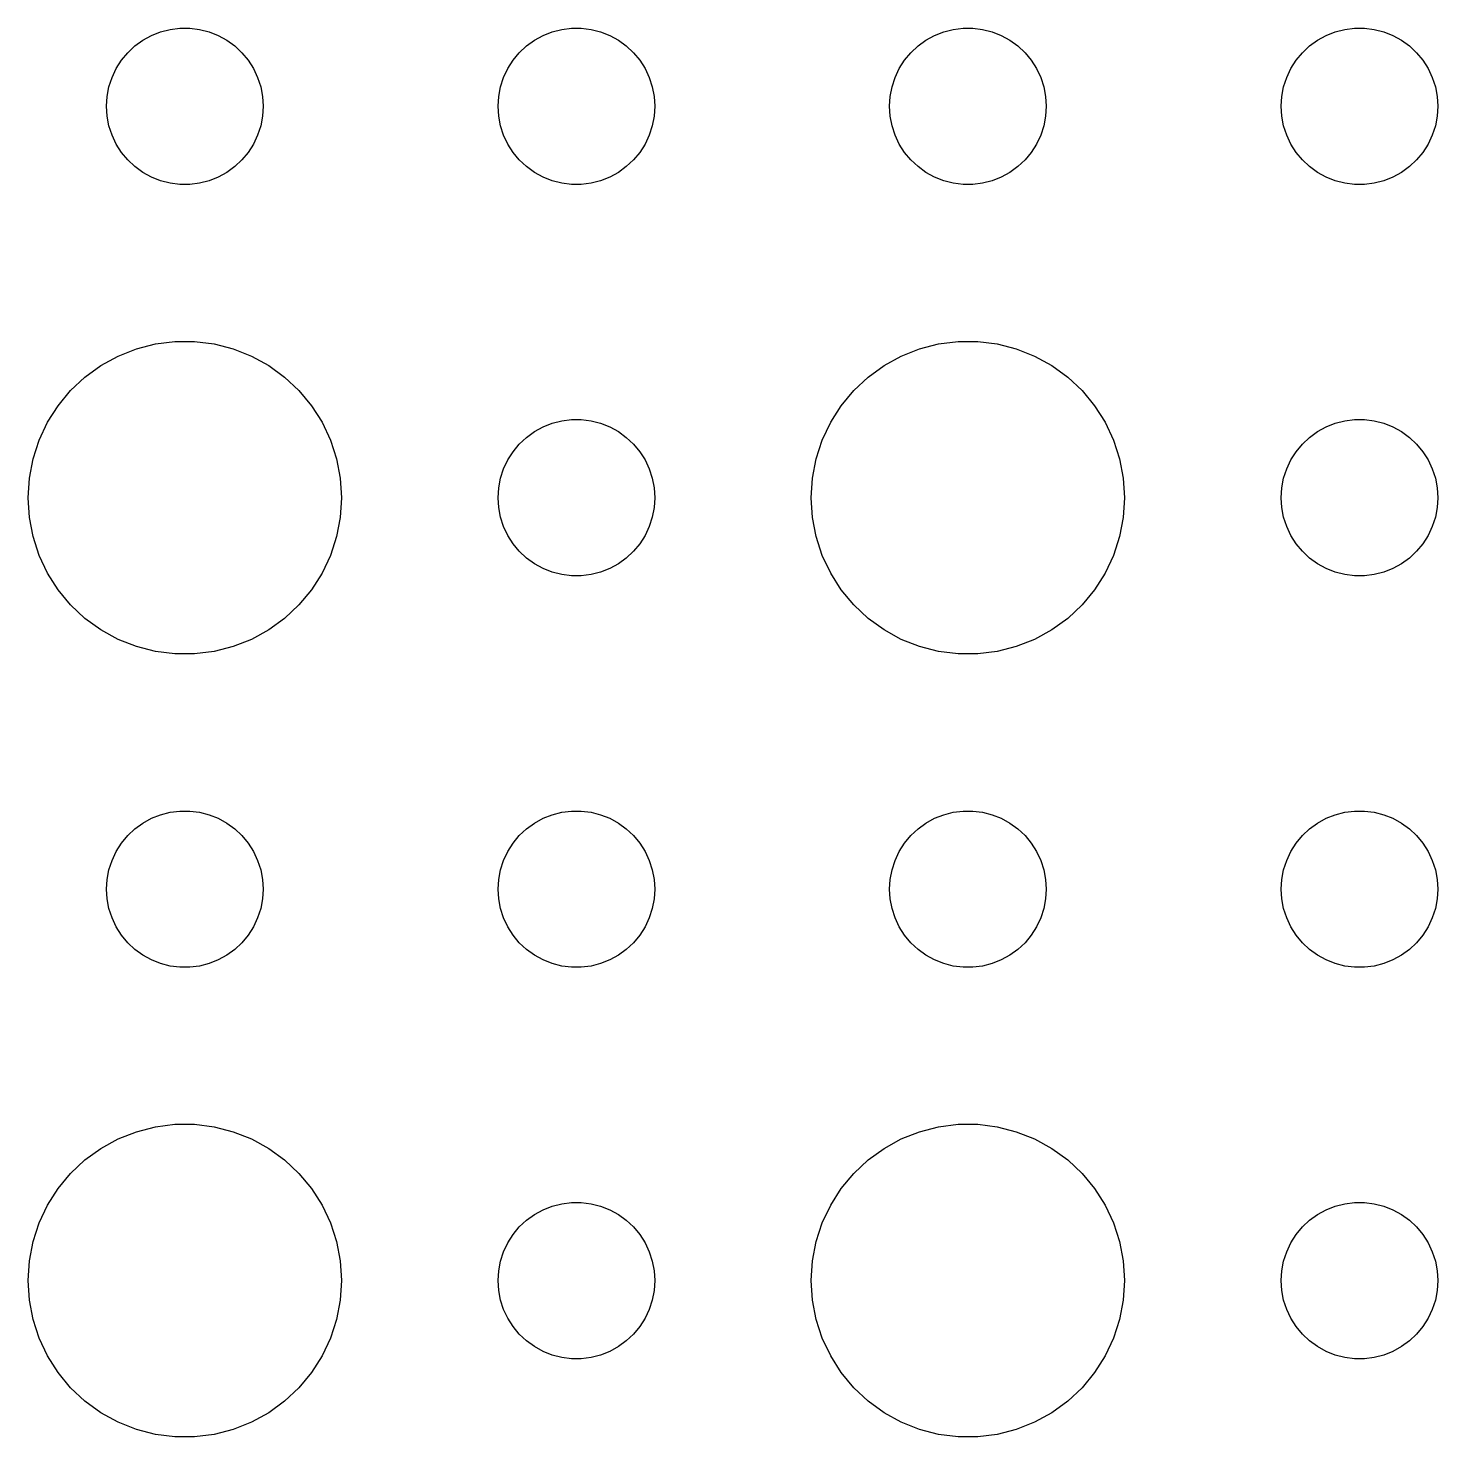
# Model space of a CAD drawing. Header units: metres. Extents: x -134 to 134, y 176 to 394.
# Drawn here: x 34.5 to 61.5, y 225.01 to 252 of the extents above; entities that cross this region are included whole.
import ezdxf

# ---------------------------------------------------------------- set-up
doc = ezdxf.new("R2010")
doc.units = ezdxf.units.M

msp = doc.modelspace()

# ---------------------------------------------------------------- linework, layer by layer
for p, q in [((36.8613, 251.857), (37.0365, 251.927)), ((37.0365, 251.927), (37.2189, 251.973)), ((37.2189, 251.973), (37.4058, 251.997)), ((37.4058, 251.997), (37.5942, 251.997)), ((37.5942, 251.997), (37.7811, 251.973)), ((37.7811, 251.973), (37.9635, 251.927)), ((37.9635, 251.927), (38.1387, 251.857)), ((44.3613, 251.857), (44.5365, 251.927)), ((44.5365, 251.927), (44.7189, 251.973)), ((44.7189, 251.973), (44.9058, 251.997)), ((44.9058, 251.997), (45.0942, 251.997)), ((45.0942, 251.997), (45.2811, 251.973)), ((45.2811, 251.973), (45.4635, 251.927)), ((45.4635, 251.927), (45.6387, 251.857)), ((51.8613, 251.857), (52.0365, 251.927)), ((52.0365, 251.927), (52.2189, 251.973)), ((52.2189, 251.973), (52.4058, 251.997)), ((52.4058, 251.997), (52.5942, 251.997)), ((52.5942, 251.997), (52.7811, 251.973)), ((52.7811, 251.973), (52.9635, 251.927)), ((52.9635, 251.927), (53.1387, 251.857)), ((59.3613, 251.857), (59.5365, 251.927)), ((59.5365, 251.927), (59.7189, 251.973)), ((59.7189, 251.973), (59.9058, 251.997)), ((59.9058, 251.997), (60.0942, 251.997)), ((60.0942, 251.997), (60.2811, 251.973)), ((60.2811, 251.973), (60.4635, 251.927)), ((60.4635, 251.927), (60.6387, 251.857)), ((36.4065, 251.527), (36.5439, 251.656)), ((36.5439, 251.656), (36.6963, 251.766)), ((36.6963, 251.766), (36.8613, 251.857)), ((38.1387, 251.857), (38.3037, 251.766)), ((38.3037, 251.766), (38.4561, 251.656)), ((38.4561, 251.656), (38.5934, 251.527)), ((43.9065, 251.527), (44.0439, 251.656)), ((44.0439, 251.656), (44.1963, 251.766)), ((44.1963, 251.766), (44.3613, 251.857)), ((45.6387, 251.857), (45.8037, 251.766)), ((45.8037, 251.766), (45.9561, 251.656)), ((45.9561, 251.656), (46.0934, 251.527)), ((51.4065, 251.527), (51.5439, 251.656)), ((51.5439, 251.656), (51.6963, 251.766)), ((51.6963, 251.766), (51.8613, 251.857)), ((53.1387, 251.857), (53.3037, 251.766)), ((53.3037, 251.766), (53.4561, 251.656)), ((53.4561, 251.656), (53.5934, 251.527)), ((58.9065, 251.527), (59.0439, 251.656)), ((59.0439, 251.656), (59.1963, 251.766)), ((59.1963, 251.766), (59.3613, 251.857)), ((60.6387, 251.857), (60.8037, 251.766)), ((60.8037, 251.766), (60.9561, 251.656)), ((60.9561, 251.656), (61.0934, 251.527)), ((36.1855, 251.223), (36.2865, 251.382)), ((36.2865, 251.382), (36.4065, 251.527)), ((38.5934, 251.527), (38.7135, 251.382)), ((38.7135, 251.382), (38.8145, 251.223)), ((43.6855, 251.223), (43.7865, 251.382)), ((43.7865, 251.382), (43.9065, 251.527)), ((46.0934, 251.527), (46.2135, 251.382)), ((46.2135, 251.382), (46.3145, 251.223)), ((51.1855, 251.223), (51.2865, 251.382)), ((51.2865, 251.382), (51.4065, 251.527)), ((53.5934, 251.527), (53.7135, 251.382)), ((53.7135, 251.382), (53.8145, 251.223)), ((58.6855, 251.223), (58.7865, 251.382)), ((58.7865, 251.382), (58.9065, 251.527)), ((61.0934, 251.527), (61.2135, 251.382)), ((61.2135, 251.382), (61.3145, 251.223)), ((36.1053, 251.052), (36.1855, 251.223)), ((38.8145, 251.223), (38.8947, 251.052)), ((43.6053, 251.052), (43.6855, 251.223)), ((46.3145, 251.223), (46.3947, 251.052)), ((51.1053, 251.052), (51.1855, 251.223)), ((53.8145, 251.223), (53.8947, 251.052)), ((58.6053, 251.052), (58.6855, 251.223)), ((61.3145, 251.223), (61.3947, 251.052)), ((36.0118, 250.688), (36.0471, 250.873)), ((36.0471, 250.873), (36.1053, 251.052)), ((38.8947, 251.052), (38.9529, 250.873)), ((38.9529, 250.873), (38.9882, 250.688)), ((43.5118, 250.688), (43.5471, 250.873)), ((43.5471, 250.873), (43.6053, 251.052)), ((46.3947, 251.052), (46.4529, 250.873)), ((46.4529, 250.873), (46.4882, 250.688)), ((51.0118, 250.688), (51.0471, 250.873)), ((51.0471, 250.873), (51.1053, 251.052)), ((53.8947, 251.052), (53.9529, 250.873)), ((53.9529, 250.873), (53.9882, 250.688)), ((58.5118, 250.688), (58.5471, 250.873)), ((58.5471, 250.873), (58.6053, 251.052)), ((61.3947, 251.052), (61.4529, 250.873)), ((61.4529, 250.873), (61.4882, 250.688)), ((36, 250.5), (36.0118, 250.688)), ((38.9882, 250.688), (39, 250.5)), ((43.5, 250.5), (43.5118, 250.688)), ((46.4882, 250.688), (46.5, 250.5)), ((51, 250.5), (51.0118, 250.688)), ((53.9882, 250.688), (54, 250.5)), ((58.5, 250.5), (58.5118, 250.688)), ((61.4882, 250.688), (61.5, 250.5)), ((36.0118, 250.312), (36, 250.5)), ((36.0471, 250.127), (36.0118, 250.312)), ((38.9882, 250.312), (38.9529, 250.127)), ((39, 250.5), (38.9882, 250.312)), ((43.5118, 250.312), (43.5, 250.5)), ((43.5471, 250.127), (43.5118, 250.312)), ((46.4882, 250.312), (46.4529, 250.127)), ((46.5, 250.5), (46.4882, 250.312)), ((51.0118, 250.312), (51, 250.5)), ((51.0471, 250.127), (51.0118, 250.312)), ((53.9882, 250.312), (53.9529, 250.127)), ((54, 250.5), (53.9882, 250.312)), ((58.5118, 250.312), (58.5, 250.5)), ((58.5471, 250.127), (58.5118, 250.312)), ((61.4882, 250.312), (61.4529, 250.127)), ((61.5, 250.5), (61.4882, 250.312)), ((36.1053, 249.948), (36.0471, 250.127)), ((38.9529, 250.127), (38.8947, 249.948)), ((43.6053, 249.948), (43.5471, 250.127)), ((46.4529, 250.127), (46.3947, 249.948)), ((51.1053, 249.948), (51.0471, 250.127)), ((53.9529, 250.127), (53.8947, 249.948)), ((58.6053, 249.948), (58.5471, 250.127)), ((61.4529, 250.127), (61.3947, 249.948)), ((36.1855, 249.777), (36.1053, 249.948)), ((36.2865, 249.618), (36.1855, 249.777)), ((38.8145, 249.777), (38.7135, 249.618)), ((38.8947, 249.948), (38.8145, 249.777)), ((43.6855, 249.777), (43.6053, 249.948)), ((43.7865, 249.618), (43.6855, 249.777)), ((46.3145, 249.777), (46.2135, 249.618)), ((46.3947, 249.948), (46.3145, 249.777)), ((51.1855, 249.777), (51.1053, 249.948)), ((51.2865, 249.618), (51.1855, 249.777)), ((53.8145, 249.777), (53.7135, 249.618)), ((53.8947, 249.948), (53.8145, 249.777)), ((58.6855, 249.777), (58.6053, 249.948)), ((58.7865, 249.618), (58.6855, 249.777)), ((61.3145, 249.777), (61.2135, 249.618)), ((61.3947, 249.948), (61.3145, 249.777)), ((36.4065, 249.473), (36.2865, 249.618)), ((38.7135, 249.618), (38.5934, 249.473)), ((43.9065, 249.473), (43.7865, 249.618)), ((46.2135, 249.618), (46.0934, 249.473)), ((51.4065, 249.473), (51.2865, 249.618)), ((53.7135, 249.618), (53.5934, 249.473)), ((58.9065, 249.473), (58.7865, 249.618)), ((61.2135, 249.618), (61.0934, 249.473)), ((36.5439, 249.344), (36.4065, 249.473)), ((36.6963, 249.234), (36.5439, 249.344)), ((36.8613, 249.143), (36.6963, 249.234)), ((38.3037, 249.234), (38.1387, 249.143)), ((38.4561, 249.344), (38.3037, 249.234)), ((38.5934, 249.473), (38.4561, 249.344)), ((44.0439, 249.344), (43.9065, 249.473)), ((44.1963, 249.234), (44.0439, 249.344)), ((44.3613, 249.143), (44.1963, 249.234)), ((45.8037, 249.234), (45.6387, 249.143)), ((45.9561, 249.344), (45.8037, 249.234)), ((46.0934, 249.473), (45.9561, 249.344)), ((51.5439, 249.344), (51.4065, 249.473)), ((51.6963, 249.234), (51.5439, 249.344)), ((51.8613, 249.143), (51.6963, 249.234)), ((53.3037, 249.234), (53.1387, 249.143)), ((53.4561, 249.344), (53.3037, 249.234)), ((53.5934, 249.473), (53.4561, 249.344)), ((59.0439, 249.344), (58.9065, 249.473)), ((59.1963, 249.234), (59.0439, 249.344)), ((59.3613, 249.143), (59.1963, 249.234)), ((60.8037, 249.234), (60.6387, 249.143)), ((60.9561, 249.344), (60.8037, 249.234)), ((61.0934, 249.473), (60.9561, 249.344)), ((37.0365, 249.073), (36.8613, 249.143)), ((37.2189, 249.027), (37.0365, 249.073)), ((37.4058, 249.003), (37.2189, 249.027)), ((37.5942, 249.003), (37.4058, 249.003)), ((37.7811, 249.027), (37.5942, 249.003)), ((37.9635, 249.073), (37.7811, 249.027)), ((38.1387, 249.143), (37.9635, 249.073)), ((44.5365, 249.073), (44.3613, 249.143)), ((44.7189, 249.027), (44.5365, 249.073)), ((44.9058, 249.003), (44.7189, 249.027)), ((45.0942, 249.003), (44.9058, 249.003)), ((45.2811, 249.027), (45.0942, 249.003)), ((45.4635, 249.073), (45.2811, 249.027)), ((45.6387, 249.143), (45.4635, 249.073)), ((52.0365, 249.073), (51.8613, 249.143)), ((52.2189, 249.027), (52.0365, 249.073)), ((52.4058, 249.003), (52.2189, 249.027)), ((52.5942, 249.003), (52.4058, 249.003)), ((52.7811, 249.027), (52.5942, 249.003)), ((52.9635, 249.073), (52.7811, 249.027)), ((53.1387, 249.143), (52.9635, 249.073)), ((59.5365, 249.073), (59.3613, 249.143)), ((59.7189, 249.027), (59.5365, 249.073)), ((59.9058, 249.003), (59.7189, 249.027)), ((60.0942, 249.003), (59.9058, 249.003)), ((60.2811, 249.027), (60.0942, 249.003)), ((60.4635, 249.073), (60.2811, 249.027)), ((60.6387, 249.143), (60.4635, 249.073)), ((36.9379, 245.947), (37.3116, 245.994)), ((37.3116, 245.994), (37.6884, 245.994)), ((37.6884, 245.994), (38.0621, 245.947)), ((51.9379, 245.947), (52.3116, 245.994)), ((52.3116, 245.994), (52.6884, 245.994)), ((52.6884, 245.994), (53.0621, 245.947)), ((35.8925, 245.533), (36.2227, 245.714)), ((36.2227, 245.714), (36.5729, 245.853)), ((36.5729, 245.853), (36.9379, 245.947)), ((38.0621, 245.947), (38.427, 245.853)), ((38.427, 245.853), (38.7773, 245.714)), ((38.7773, 245.714), (39.1075, 245.533)), ((50.8925, 245.533), (51.2227, 245.714)), ((51.2227, 245.714), (51.5729, 245.853)), ((51.5729, 245.853), (51.9379, 245.947)), ((53.0621, 245.947), (53.427, 245.853)), ((53.427, 245.853), (53.7773, 245.714)), ((53.7773, 245.714), (54.1075, 245.533)), ((35.5877, 245.312), (35.8925, 245.533)), ((39.1075, 245.533), (39.4123, 245.312)), ((50.5877, 245.312), (50.8925, 245.533)), ((54.1075, 245.533), (54.4123, 245.312)), ((35.3131, 245.054), (35.5877, 245.312)), ((39.4123, 245.312), (39.6869, 245.054)), ((50.3131, 245.054), (50.5877, 245.312)), ((54.4123, 245.312), (54.6869, 245.054)), ((35.0729, 244.763), (35.3131, 245.054)), ((39.6869, 245.054), (39.927, 244.763)), ((50.0729, 244.763), (50.3131, 245.054)), ((54.6869, 245.054), (54.927, 244.763)), ((34.8711, 244.445), (35.0729, 244.763)), ((39.927, 244.763), (40.1289, 244.445)), ((49.8711, 244.445), (50.0729, 244.763)), ((54.927, 244.763), (55.1289, 244.445)), ((34.7107, 244.104), (34.8711, 244.445)), ((40.1289, 244.445), (40.2893, 244.104)), ((44.1963, 244.266), (44.3613, 244.357)), ((44.3613, 244.357), (44.5365, 244.427)), ((44.5365, 244.427), (44.7189, 244.473)), ((44.7189, 244.473), (44.9058, 244.497)), ((44.9058, 244.497), (45.0942, 244.497)), ((45.0942, 244.497), (45.2811, 244.473)), ((45.2811, 244.473), (45.4635, 244.427)), ((45.4635, 244.427), (45.6387, 244.357)), ((45.6387, 244.357), (45.8037, 244.266)), ((49.7107, 244.104), (49.8711, 244.445)), ((55.1289, 244.445), (55.2893, 244.104)), ((59.1963, 244.266), (59.3613, 244.357)), ((59.3613, 244.357), (59.5365, 244.427)), ((59.5365, 244.427), (59.7189, 244.473)), ((59.7189, 244.473), (59.9058, 244.497)), ((59.9058, 244.497), (60.0942, 244.497)), ((60.0942, 244.497), (60.2811, 244.473)), ((60.2811, 244.473), (60.4635, 244.427)), ((60.4635, 244.427), (60.6387, 244.357)), ((60.6387, 244.357), (60.8037, 244.266)), ((34.5942, 243.746), (34.7107, 244.104)), ((40.2893, 244.104), (40.4057, 243.746)), ((43.9065, 244.027), (44.0439, 244.156)), ((44.0439, 244.156), (44.1963, 244.266)), ((45.8037, 244.266), (45.9561, 244.156)), ((45.9561, 244.156), (46.0934, 244.027)), ((49.5942, 243.746), (49.7107, 244.104)), ((55.2893, 244.104), (55.4057, 243.746)), ((58.9065, 244.027), (59.0439, 244.156)), ((59.0439, 244.156), (59.1963, 244.266)), ((60.8037, 244.266), (60.9561, 244.156)), ((60.9561, 244.156), (61.0934, 244.027)), ((43.6855, 243.723), (43.7865, 243.882)), ((43.7865, 243.882), (43.9065, 244.027)), ((46.0934, 244.027), (46.2135, 243.882)), ((46.2135, 243.882), (46.3145, 243.723)), ((58.6855, 243.723), (58.7865, 243.882)), ((58.7865, 243.882), (58.9065, 244.027)), ((61.0934, 244.027), (61.2135, 243.882)), ((61.2135, 243.882), (61.3145, 243.723)), ((34.5237, 243.376), (34.5942, 243.746)), ((40.4057, 243.746), (40.4763, 243.376)), ((43.5471, 243.373), (43.6053, 243.552)), ((43.6053, 243.552), (43.6855, 243.723)), ((46.3145, 243.723), (46.3947, 243.552)), ((46.3947, 243.552), (46.4529, 243.373)), ((49.5237, 243.376), (49.5942, 243.746)), ((55.4057, 243.746), (55.4763, 243.376)), ((58.5471, 243.373), (58.6053, 243.552)), ((58.6053, 243.552), (58.6855, 243.723)), ((61.3145, 243.723), (61.3947, 243.552)), ((61.3947, 243.552), (61.4529, 243.373)), ((34.5, 243), (34.5237, 243.376)), ((40.4763, 243.376), (40.5, 243)), ((43.5118, 243.188), (43.5471, 243.373)), ((46.4529, 243.373), (46.4882, 243.188)), ((49.5, 243), (49.5237, 243.376)), ((55.4763, 243.376), (55.5, 243)), ((58.5118, 243.188), (58.5471, 243.373)), ((61.4529, 243.373), (61.4882, 243.188)), ((43.5, 243), (43.5118, 243.188)), ((46.4882, 243.188), (46.5, 243)), ((58.5, 243), (58.5118, 243.188)), ((61.4882, 243.188), (61.5, 243)), ((34.5237, 242.624), (34.5, 243)), ((40.5, 243), (40.4763, 242.624)), ((43.5118, 242.812), (43.5, 243)), ((43.5471, 242.627), (43.5118, 242.812)), ((46.4882, 242.812), (46.4529, 242.627)), ((46.5, 243), (46.4882, 242.812)), ((49.5237, 242.624), (49.5, 243)), ((55.5, 243), (55.4763, 242.624)), ((58.5118, 242.812), (58.5, 243)), ((58.5471, 242.627), (58.5118, 242.812)), ((61.4882, 242.812), (61.4529, 242.627)), ((61.5, 243), (61.4882, 242.812)), ((34.5942, 242.254), (34.5237, 242.624)), ((40.4763, 242.624), (40.4057, 242.254)), ((43.6053, 242.448), (43.5471, 242.627)), ((46.4529, 242.627), (46.3947, 242.448)), ((49.5942, 242.254), (49.5237, 242.624)), ((55.4763, 242.624), (55.4057, 242.254)), ((58.6053, 242.448), (58.5471, 242.627)), ((61.4529, 242.627), (61.3947, 242.448)), ((34.7107, 241.896), (34.5942, 242.254)), ((40.4057, 242.254), (40.2893, 241.896)), ((43.6855, 242.277), (43.6053, 242.448)), ((43.7865, 242.118), (43.6855, 242.277)), ((46.3145, 242.277), (46.2135, 242.118)), ((46.3947, 242.448), (46.3145, 242.277)), ((49.7107, 241.896), (49.5942, 242.254)), ((55.4057, 242.254), (55.2893, 241.896)), ((58.6855, 242.277), (58.6053, 242.448)), ((58.7865, 242.118), (58.6855, 242.277)), ((61.3145, 242.277), (61.2135, 242.118)), ((61.3947, 242.448), (61.3145, 242.277)), ((43.9065, 241.973), (43.7865, 242.118)), ((44.0439, 241.844), (43.9065, 241.973)), ((46.0934, 241.973), (45.9561, 241.844)), ((46.2135, 242.118), (46.0934, 241.973)), ((58.9065, 241.973), (58.7865, 242.118)), ((59.0439, 241.844), (58.9065, 241.973)), ((61.0934, 241.973), (60.9561, 241.844)), ((61.2135, 242.118), (61.0934, 241.973)), ((34.8711, 241.555), (34.7107, 241.896)), ((40.2893, 241.896), (40.1289, 241.555)), ((44.1963, 241.734), (44.0439, 241.844)), ((44.3613, 241.643), (44.1963, 241.734)), ((45.8037, 241.734), (45.6387, 241.643)), ((45.9561, 241.844), (45.8037, 241.734)), ((49.8711, 241.555), (49.7107, 241.896)), ((55.2893, 241.896), (55.1289, 241.555)), ((59.1963, 241.734), (59.0439, 241.844)), ((59.3613, 241.643), (59.1963, 241.734)), ((60.8037, 241.734), (60.6387, 241.643)), ((60.9561, 241.844), (60.8037, 241.734)), ((35.0729, 241.237), (34.8711, 241.555)), ((40.1289, 241.555), (39.927, 241.237)), ((44.5365, 241.573), (44.3613, 241.643)), ((44.7189, 241.527), (44.5365, 241.573)), ((44.9058, 241.503), (44.7189, 241.527)), ((45.0942, 241.503), (44.9058, 241.503)), ((45.2811, 241.527), (45.0942, 241.503)), ((45.4635, 241.573), (45.2811, 241.527)), ((45.6387, 241.643), (45.4635, 241.573)), ((50.0729, 241.237), (49.8711, 241.555)), ((55.1289, 241.555), (54.927, 241.237)), ((59.5365, 241.573), (59.3613, 241.643)), ((59.7189, 241.527), (59.5365, 241.573)), ((59.9058, 241.503), (59.7189, 241.527)), ((60.0942, 241.503), (59.9058, 241.503)), ((60.2811, 241.527), (60.0942, 241.503)), ((60.4635, 241.573), (60.2811, 241.527)), ((60.6387, 241.643), (60.4635, 241.573)), ((35.3131, 240.946), (35.0729, 241.237)), ((39.927, 241.237), (39.6869, 240.946)), ((50.3131, 240.946), (50.0729, 241.237)), ((54.927, 241.237), (54.6869, 240.946)), ((35.5877, 240.688), (35.3131, 240.946)), ((39.6869, 240.946), (39.4123, 240.688)), ((50.5877, 240.688), (50.3131, 240.946)), ((54.6869, 240.946), (54.4123, 240.688)), ((35.8925, 240.467), (35.5877, 240.688)), ((39.4123, 240.688), (39.1075, 240.467)), ((50.8925, 240.467), (50.5877, 240.688)), ((54.4123, 240.688), (54.1075, 240.467)), ((36.2227, 240.286), (35.8925, 240.467)), ((39.1075, 240.467), (38.7773, 240.286)), ((51.2227, 240.286), (50.8925, 240.467)), ((54.1075, 240.467), (53.7773, 240.286)), ((36.5729, 240.147), (36.2227, 240.286)), ((36.9379, 240.053), (36.5729, 240.147)), ((37.3116, 240.006), (36.9379, 240.053)), ((38.0621, 240.053), (37.6884, 240.006)), ((38.427, 240.147), (38.0621, 240.053)), ((38.7773, 240.286), (38.427, 240.147)), ((51.5729, 240.147), (51.2227, 240.286)), ((51.9379, 240.053), (51.5729, 240.147)), ((52.3116, 240.006), (51.9379, 240.053)), ((53.0621, 240.053), (52.6884, 240.006)), ((53.427, 240.147), (53.0621, 240.053)), ((53.7773, 240.286), (53.427, 240.147)), ((37.6884, 240.006), (37.3116, 240.006)), ((52.6884, 240.006), (52.3116, 240.006)), ((36.6963, 236.766), (36.8613, 236.857)), ((36.8613, 236.857), (37.0365, 236.927)), ((37.0365, 236.927), (37.2189, 236.973)), ((37.2189, 236.973), (37.4058, 236.997)), ((37.4058, 236.997), (37.5942, 236.997)), ((37.5942, 236.997), (37.7811, 236.973)), ((37.7811, 236.973), (37.9635, 236.927)), ((37.9635, 236.927), (38.1387, 236.857)), ((38.1387, 236.857), (38.3037, 236.766)), ((44.1963, 236.766), (44.3613, 236.857)), ((44.3613, 236.857), (44.5365, 236.927)), ((44.5365, 236.927), (44.7189, 236.973)), ((44.7189, 236.973), (44.9058, 236.997)), ((44.9058, 236.997), (45.0942, 236.997)), ((45.0942, 236.997), (45.2811, 236.973)), ((45.2811, 236.973), (45.4635, 236.927)), ((45.4635, 236.927), (45.6387, 236.857)), ((45.6387, 236.857), (45.8037, 236.766)), ((51.6963, 236.766), (51.8613, 236.857)), ((51.8613, 236.857), (52.0365, 236.927)), ((52.0365, 236.927), (52.2189, 236.973)), ((52.2189, 236.973), (52.4058, 236.997)), ((52.4058, 236.997), (52.5942, 236.997)), ((52.5942, 236.997), (52.7811, 236.973)), ((52.7811, 236.973), (52.9635, 236.927)), ((52.9635, 236.927), (53.1387, 236.857)), ((53.1387, 236.857), (53.3037, 236.766)), ((59.1963, 236.766), (59.3613, 236.857)), ((59.3613, 236.857), (59.5365, 236.927)), ((59.5365, 236.927), (59.7189, 236.973)), ((59.7189, 236.973), (59.9058, 236.997)), ((59.9058, 236.997), (60.0942, 236.997)), ((60.0942, 236.997), (60.2811, 236.973)), ((60.2811, 236.973), (60.4635, 236.927)), ((60.4635, 236.927), (60.6387, 236.857)), ((60.6387, 236.857), (60.8037, 236.766)), ((36.2865, 236.382), (36.4065, 236.527)), ((36.4065, 236.527), (36.5439, 236.656)), ((36.5439, 236.656), (36.6963, 236.766)), ((38.3037, 236.766), (38.4561, 236.656)), ((38.4561, 236.656), (38.5934, 236.527)), ((38.5934, 236.527), (38.7135, 236.382)), ((43.7865, 236.382), (43.9065, 236.527)), ((43.9065, 236.527), (44.0439, 236.656)), ((44.0439, 236.656), (44.1963, 236.766)), ((45.8037, 236.766), (45.9561, 236.656)), ((45.9561, 236.656), (46.0934, 236.527)), ((46.0934, 236.527), (46.2135, 236.382)), ((51.2865, 236.382), (51.4065, 236.527)), ((51.4065, 236.527), (51.5439, 236.656)), ((51.5439, 236.656), (51.6963, 236.766)), ((53.3037, 236.766), (53.4561, 236.656)), ((53.4561, 236.656), (53.5934, 236.527)), ((53.5934, 236.527), (53.7135, 236.382)), ((58.7865, 236.382), (58.9065, 236.527)), ((58.9065, 236.527), (59.0439, 236.656)), ((59.0439, 236.656), (59.1963, 236.766)), ((60.8037, 236.766), (60.9561, 236.656)), ((60.9561, 236.656), (61.0934, 236.527)), ((61.0934, 236.527), (61.2135, 236.382)), ((36.1855, 236.223), (36.2865, 236.382)), ((38.7135, 236.382), (38.8145, 236.223)), ((43.6855, 236.223), (43.7865, 236.382)), ((46.2135, 236.382), (46.3145, 236.223)), ((51.1855, 236.223), (51.2865, 236.382)), ((53.7135, 236.382), (53.8145, 236.223)), ((58.6855, 236.223), (58.7865, 236.382)), ((61.2135, 236.382), (61.3145, 236.223)), ((36.0471, 235.873), (36.1053, 236.052)), ((36.1053, 236.052), (36.1855, 236.223)), ((38.8145, 236.223), (38.8947, 236.052)), ((38.8947, 236.052), (38.9529, 235.873)), ((43.5471, 235.873), (43.6053, 236.052)), ((43.6053, 236.052), (43.6855, 236.223)), ((46.3145, 236.223), (46.3947, 236.052)), ((46.3947, 236.052), (46.4529, 235.873)), ((51.0471, 235.873), (51.1053, 236.052)), ((51.1053, 236.052), (51.1855, 236.223)), ((53.8145, 236.223), (53.8947, 236.052)), ((53.8947, 236.052), (53.9529, 235.873)), ((58.5471, 235.873), (58.6053, 236.052)), ((58.6053, 236.052), (58.6855, 236.223)), ((61.3145, 236.223), (61.3947, 236.052)), ((61.3947, 236.052), (61.4529, 235.873)), ((36.0118, 235.688), (36.0471, 235.873)), ((38.9529, 235.873), (38.9882, 235.688)), ((43.5118, 235.688), (43.5471, 235.873)), ((46.4529, 235.873), (46.4882, 235.688)), ((51.0118, 235.688), (51.0471, 235.873)), ((53.9529, 235.873), (53.9882, 235.688)), ((58.5118, 235.688), (58.5471, 235.873)), ((61.4529, 235.873), (61.4882, 235.688)), ((36, 235.5), (36.0118, 235.688)), ((36.0118, 235.312), (36, 235.5)), ((38.9882, 235.688), (39, 235.5)), ((39, 235.5), (38.9882, 235.312)), ((43.5, 235.5), (43.5118, 235.688)), ((43.5118, 235.312), (43.5, 235.5)), ((46.4882, 235.688), (46.5, 235.5)), ((46.5, 235.5), (46.4882, 235.312)), ((51, 235.5), (51.0118, 235.688)), ((51.0118, 235.312), (51, 235.5)), ((53.9882, 235.688), (54, 235.5)), ((54, 235.5), (53.9882, 235.312)), ((58.5, 235.5), (58.5118, 235.688)), ((58.5118, 235.312), (58.5, 235.5)), ((61.4882, 235.688), (61.5, 235.5)), ((61.5, 235.5), (61.4882, 235.312)), ((36.0471, 235.127), (36.0118, 235.312)), ((38.9882, 235.312), (38.9529, 235.127)), ((43.5471, 235.127), (43.5118, 235.312)), ((46.4882, 235.312), (46.4529, 235.127)), ((51.0471, 235.127), (51.0118, 235.312)), ((53.9882, 235.312), (53.9529, 235.127)), ((58.5471, 235.127), (58.5118, 235.312)), ((61.4882, 235.312), (61.4529, 235.127)), ((36.1053, 234.948), (36.0471, 235.127)), ((36.1855, 234.777), (36.1053, 234.948)), ((38.8947, 234.948), (38.8145, 234.777)), ((38.9529, 235.127), (38.8947, 234.948)), ((43.6053, 234.948), (43.5471, 235.127)), ((43.6855, 234.777), (43.6053, 234.948)), ((46.3947, 234.948), (46.3145, 234.777)), ((46.4529, 235.127), (46.3947, 234.948)), ((51.1053, 234.948), (51.0471, 235.127)), ((51.1855, 234.777), (51.1053, 234.948)), ((53.8947, 234.948), (53.8145, 234.777)), ((53.9529, 235.127), (53.8947, 234.948)), ((58.6053, 234.948), (58.5471, 235.127)), ((58.6855, 234.777), (58.6053, 234.948)), ((61.3947, 234.948), (61.3145, 234.777)), ((61.4529, 235.127), (61.3947, 234.948)), ((36.2865, 234.618), (36.1855, 234.777)), ((38.8145, 234.777), (38.7135, 234.618)), ((43.7865, 234.618), (43.6855, 234.777)), ((46.3145, 234.777), (46.2135, 234.618)), ((51.2865, 234.618), (51.1855, 234.777)), ((53.8145, 234.777), (53.7135, 234.618)), ((58.7865, 234.618), (58.6855, 234.777)), ((61.3145, 234.777), (61.2135, 234.618)), ((36.4065, 234.473), (36.2865, 234.618)), ((36.5439, 234.344), (36.4065, 234.473)), ((38.5934, 234.473), (38.4561, 234.344)), ((38.7135, 234.618), (38.5934, 234.473)), ((43.9065, 234.473), (43.7865, 234.618)), ((44.0439, 234.344), (43.9065, 234.473)), ((46.0934, 234.473), (45.9561, 234.344)), ((46.2135, 234.618), (46.0934, 234.473)), ((51.4065, 234.473), (51.2865, 234.618)), ((51.5439, 234.344), (51.4065, 234.473)), ((53.5934, 234.473), (53.4561, 234.344)), ((53.7135, 234.618), (53.5934, 234.473)), ((58.9065, 234.473), (58.7865, 234.618)), ((59.0439, 234.344), (58.9065, 234.473)), ((61.0934, 234.473), (60.9561, 234.344)), ((61.2135, 234.618), (61.0934, 234.473)), ((36.6963, 234.234), (36.5439, 234.344)), ((36.8613, 234.143), (36.6963, 234.234)), ((37.0365, 234.073), (36.8613, 234.143)), ((38.1387, 234.143), (37.9635, 234.073)), ((38.3037, 234.234), (38.1387, 234.143)), ((38.4561, 234.344), (38.3037, 234.234)), ((44.1963, 234.234), (44.0439, 234.344)), ((44.3613, 234.143), (44.1963, 234.234)), ((44.5365, 234.073), (44.3613, 234.143)), ((45.6387, 234.143), (45.4635, 234.073)), ((45.8037, 234.234), (45.6387, 234.143)), ((45.9561, 234.344), (45.8037, 234.234)), ((51.6963, 234.234), (51.5439, 234.344)), ((51.8613, 234.143), (51.6963, 234.234)), ((52.0365, 234.073), (51.8613, 234.143)), ((53.1387, 234.143), (52.9635, 234.073)), ((53.3037, 234.234), (53.1387, 234.143)), ((53.4561, 234.344), (53.3037, 234.234)), ((59.1963, 234.234), (59.0439, 234.344)), ((59.3613, 234.143), (59.1963, 234.234)), ((59.5365, 234.073), (59.3613, 234.143)), ((60.6387, 234.143), (60.4635, 234.073)), ((60.8037, 234.234), (60.6387, 234.143)), ((60.9561, 234.344), (60.8037, 234.234)), ((37.2189, 234.027), (37.0365, 234.073)), ((37.4058, 234.003), (37.2189, 234.027)), ((37.5942, 234.003), (37.4058, 234.003)), ((37.7811, 234.027), (37.5942, 234.003)), ((37.9635, 234.073), (37.7811, 234.027)), ((44.7189, 234.027), (44.5365, 234.073)), ((44.9058, 234.003), (44.7189, 234.027)), ((45.0942, 234.003), (44.9058, 234.003)), ((45.2811, 234.027), (45.0942, 234.003)), ((45.4635, 234.073), (45.2811, 234.027)), ((52.2189, 234.027), (52.0365, 234.073)), ((52.4058, 234.003), (52.2189, 234.027)), ((52.5942, 234.003), (52.4058, 234.003)), ((52.7811, 234.027), (52.5942, 234.003)), ((52.9635, 234.073), (52.7811, 234.027)), ((59.7189, 234.027), (59.5365, 234.073)), ((59.9058, 234.003), (59.7189, 234.027)), ((60.0942, 234.003), (59.9058, 234.003)), ((60.2811, 234.027), (60.0942, 234.003)), ((60.4635, 234.073), (60.2811, 234.027)), ((36.2227, 230.714), (36.5729, 230.853)), ((36.5729, 230.853), (36.9379, 230.947)), ((36.9379, 230.947), (37.3116, 230.994)), ((37.3116, 230.994), (37.6884, 230.994)), ((37.6884, 230.994), (38.0621, 230.947)), ((38.0621, 230.947), (38.427, 230.853)), ((38.427, 230.853), (38.7773, 230.714)), ((51.2227, 230.714), (51.5729, 230.853)), ((51.5729, 230.853), (51.9379, 230.947)), ((51.9379, 230.947), (52.3116, 230.994)), ((52.3116, 230.994), (52.6884, 230.994)), ((52.6884, 230.994), (53.0621, 230.947)), ((53.0621, 230.947), (53.427, 230.853)), ((53.427, 230.853), (53.7773, 230.714)), ((35.8925, 230.533), (36.2227, 230.714)), ((38.7773, 230.714), (39.1075, 230.533)), ((50.8925, 230.533), (51.2227, 230.714)), ((53.7773, 230.714), (54.1075, 230.533)), ((35.3131, 230.054), (35.5877, 230.312)), ((35.5877, 230.312), (35.8925, 230.533)), ((39.1075, 230.533), (39.4123, 230.312)), ((39.4123, 230.312), (39.6869, 230.054)), ((50.3131, 230.054), (50.5877, 230.312)), ((50.5877, 230.312), (50.8925, 230.533)), ((54.1075, 230.533), (54.4123, 230.312)), ((54.4123, 230.312), (54.6869, 230.054)), ((35.0729, 229.763), (35.3131, 230.054)), ((39.6869, 230.054), (39.927, 229.763)), ((50.0729, 229.763), (50.3131, 230.054)), ((54.6869, 230.054), (54.927, 229.763)), ((34.8711, 229.445), (35.0729, 229.763)), ((39.927, 229.763), (40.1289, 229.445)), ((49.8711, 229.445), (50.0729, 229.763)), ((54.927, 229.763), (55.1289, 229.445)), ((34.7107, 229.104), (34.8711, 229.445)), ((40.1289, 229.445), (40.2893, 229.104)), ((44.0439, 229.156), (44.1963, 229.266)), ((44.1963, 229.266), (44.3613, 229.357)), ((44.3613, 229.357), (44.5365, 229.427)), ((44.5365, 229.427), (44.7189, 229.473)), ((44.7189, 229.473), (44.9058, 229.497)), ((44.9058, 229.497), (45.0942, 229.497)), ((45.0942, 229.497), (45.2811, 229.473)), ((45.2811, 229.473), (45.4635, 229.427)), ((45.4635, 229.427), (45.6387, 229.357)), ((45.6387, 229.357), (45.8037, 229.266)), ((45.8037, 229.266), (45.9561, 229.156)), ((49.7107, 229.104), (49.8711, 229.445)), ((55.1289, 229.445), (55.2893, 229.104)), ((59.0439, 229.156), (59.1963, 229.266)), ((59.1963, 229.266), (59.3613, 229.357)), ((59.3613, 229.357), (59.5365, 229.427)), ((59.5365, 229.427), (59.7189, 229.473)), ((59.7189, 229.473), (59.9058, 229.497)), ((59.9058, 229.497), (60.0942, 229.497)), ((60.0942, 229.497), (60.2811, 229.473)), ((60.2811, 229.473), (60.4635, 229.427)), ((60.4635, 229.427), (60.6387, 229.357)), ((60.6387, 229.357), (60.8037, 229.266)), ((60.8037, 229.266), (60.9561, 229.156)), ((34.5942, 228.746), (34.7107, 229.104)), ((40.2893, 229.104), (40.4057, 228.746)), ((43.7865, 228.882), (43.9065, 229.027)), ((43.9065, 229.027), (44.0439, 229.156)), ((45.9561, 229.156), (46.0934, 229.027)), ((46.0934, 229.027), (46.2135, 228.882)), ((49.5942, 228.746), (49.7107, 229.104)), ((55.2893, 229.104), (55.4057, 228.746)), ((58.7865, 228.882), (58.9065, 229.027)), ((58.9065, 229.027), (59.0439, 229.156)), ((60.9561, 229.156), (61.0934, 229.027)), ((61.0934, 229.027), (61.2135, 228.882)), ((34.5237, 228.376), (34.5942, 228.746)), ((40.4057, 228.746), (40.4763, 228.376)), ((43.6053, 228.552), (43.6855, 228.723)), ((43.6855, 228.723), (43.7865, 228.882)), ((46.2135, 228.882), (46.3145, 228.723)), ((46.3145, 228.723), (46.3947, 228.552)), ((49.5237, 228.376), (49.5942, 228.746)), ((55.4057, 228.746), (55.4763, 228.376)), ((58.6053, 228.552), (58.6855, 228.723)), ((58.6855, 228.723), (58.7865, 228.882)), ((61.2135, 228.882), (61.3145, 228.723)), ((61.3145, 228.723), (61.3947, 228.552)), ((43.5471, 228.373), (43.6053, 228.552)), ((46.3947, 228.552), (46.4529, 228.373)), ((58.5471, 228.373), (58.6053, 228.552)), ((61.3947, 228.552), (61.4529, 228.373)), ((34.5, 228), (34.5237, 228.376)), ((40.4763, 228.376), (40.5, 228)), ((43.5, 228), (43.5118, 228.188)), ((43.5118, 228.188), (43.5471, 228.373)), ((46.4529, 228.373), (46.4882, 228.188)), ((46.4882, 228.188), (46.5, 228)), ((49.5, 228), (49.5237, 228.376)), ((55.4763, 228.376), (55.5, 228)), ((58.5, 228), (58.5118, 228.188)), ((58.5118, 228.188), (58.5471, 228.373)), ((61.4529, 228.373), (61.4882, 228.188)), ((61.4882, 228.188), (61.5, 228)), ((34.5237, 227.624), (34.5, 228)), ((40.5, 228), (40.4763, 227.624)), ((43.5118, 227.812), (43.5, 228)), ((46.5, 228), (46.4882, 227.812)), ((49.5237, 227.624), (49.5, 228)), ((55.5, 228), (55.4763, 227.624)), ((58.5118, 227.812), (58.5, 228)), ((61.5, 228), (61.4882, 227.812)), ((34.5942, 227.254), (34.5237, 227.624)), ((40.4763, 227.624), (40.4057, 227.254)), ((43.5471, 227.627), (43.5118, 227.812)), ((43.6053, 227.448), (43.5471, 227.627)), ((46.4529, 227.627), (46.3947, 227.448)), ((46.4882, 227.812), (46.4529, 227.627)), ((49.5942, 227.254), (49.5237, 227.624)), ((55.4763, 227.624), (55.4057, 227.254)), ((58.5471, 227.627), (58.5118, 227.812)), ((58.6053, 227.448), (58.5471, 227.627)), ((61.4529, 227.627), (61.3947, 227.448)), ((61.4882, 227.812), (61.4529, 227.627)), ((43.6855, 227.277), (43.6053, 227.448)), ((46.3947, 227.448), (46.3145, 227.277)), ((58.6855, 227.277), (58.6053, 227.448)), ((61.3947, 227.448), (61.3145, 227.277)), ((34.7107, 226.896), (34.5942, 227.254)), ((40.4057, 227.254), (40.2893, 226.896)), ((43.7865, 227.118), (43.6855, 227.277)), ((43.9065, 226.973), (43.7865, 227.118)), ((46.2135, 227.118), (46.0934, 226.973)), ((46.3145, 227.277), (46.2135, 227.118)), ((49.7107, 226.896), (49.5942, 227.254)), ((55.4057, 227.254), (55.2893, 226.896)), ((58.7865, 227.118), (58.6855, 227.277)), ((58.9065, 226.973), (58.7865, 227.118)), ((61.2135, 227.118), (61.0934, 226.973)), ((61.3145, 227.277), (61.2135, 227.118)), ((34.8711, 226.555), (34.7107, 226.896)), ((40.2893, 226.896), (40.1289, 226.555)), ((44.0439, 226.844), (43.9065, 226.973)), ((44.1963, 226.734), (44.0439, 226.844)), ((45.9561, 226.844), (45.8037, 226.734)), ((46.0934, 226.973), (45.9561, 226.844)), ((49.8711, 226.555), (49.7107, 226.896)), ((55.2893, 226.896), (55.1289, 226.555)), ((59.0439, 226.844), (58.9065, 226.973)), ((59.1963, 226.734), (59.0439, 226.844)), ((60.9561, 226.844), (60.8037, 226.734)), ((61.0934, 226.973), (60.9561, 226.844)), ((35.0729, 226.237), (34.8711, 226.555)), ((40.1289, 226.555), (39.927, 226.237)), ((44.3613, 226.643), (44.1963, 226.734)), ((44.5365, 226.573), (44.3613, 226.643)), ((44.7189, 226.527), (44.5365, 226.573)), ((45.4635, 226.573), (45.2811, 226.527)), ((45.6387, 226.643), (45.4635, 226.573)), ((45.8037, 226.734), (45.6387, 226.643)), ((50.0729, 226.237), (49.8711, 226.555)), ((55.1289, 226.555), (54.927, 226.237)), ((59.3613, 226.643), (59.1963, 226.734)), ((59.5365, 226.573), (59.3613, 226.643)), ((59.7189, 226.527), (59.5365, 226.573)), ((60.4635, 226.573), (60.2811, 226.527)), ((60.6387, 226.643), (60.4635, 226.573)), ((60.8037, 226.734), (60.6387, 226.643)), ((44.9058, 226.503), (44.7189, 226.527)), ((45.0942, 226.503), (44.9058, 226.503)), ((45.2811, 226.527), (45.0942, 226.503)), ((59.9058, 226.503), (59.7189, 226.527)), ((60.0942, 226.503), (59.9058, 226.503)), ((60.2811, 226.527), (60.0942, 226.503)), ((35.3131, 225.946), (35.0729, 226.237)), ((39.927, 226.237), (39.6869, 225.946)), ((50.3131, 225.946), (50.0729, 226.237)), ((54.927, 226.237), (54.6869, 225.946)), ((35.5877, 225.688), (35.3131, 225.946)), ((39.6869, 225.946), (39.4123, 225.688)), ((50.5877, 225.688), (50.3131, 225.946)), ((54.6869, 225.946), (54.4123, 225.688)), ((35.8925, 225.467), (35.5877, 225.688)), ((36.2227, 225.286), (35.8925, 225.467)), ((39.1075, 225.467), (38.7773, 225.286)), ((39.4123, 225.688), (39.1075, 225.467)), ((50.8925, 225.467), (50.5877, 225.688)), ((51.2227, 225.286), (50.8925, 225.467)), ((54.1075, 225.467), (53.7773, 225.286)), ((54.4123, 225.688), (54.1075, 225.467)), ((36.5729, 225.147), (36.2227, 225.286)), ((38.7773, 225.286), (38.427, 225.147)), ((51.5729, 225.147), (51.2227, 225.286)), ((53.7773, 225.286), (53.427, 225.147)), ((36.9379, 225.053), (36.5729, 225.147)), ((37.3116, 225.006), (36.9379, 225.053)), ((37.6884, 225.006), (37.3116, 225.006)), ((38.0621, 225.053), (37.6884, 225.006)), ((38.427, 225.147), (38.0621, 225.053)), ((51.9379, 225.053), (51.5729, 225.147)), ((52.3116, 225.006), (51.9379, 225.053)), ((52.6884, 225.006), (52.3116, 225.006)), ((53.0621, 225.053), (52.6884, 225.006)), ((53.427, 225.147), (53.0621, 225.053))]:
    msp.add_line(p, q)

doc.saveas('drawing.dxf')
